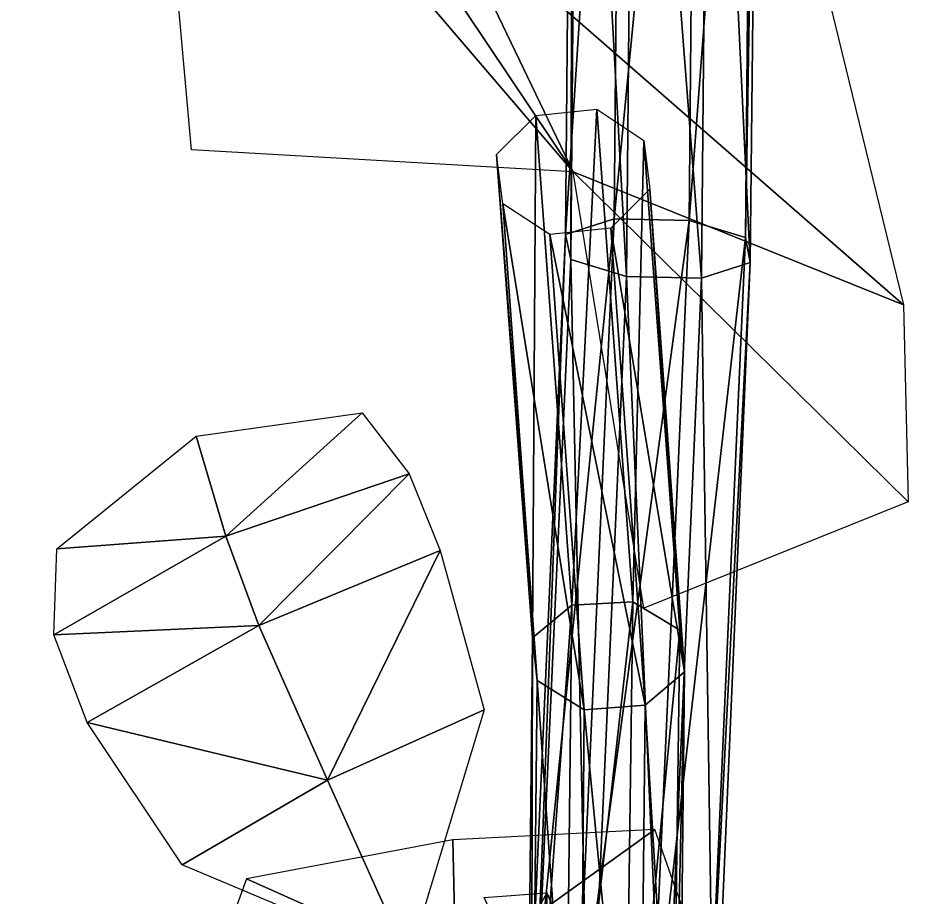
# Model space of a CAD drawing. Extents: x -6.8 to 6.8, y -29 to 29.
# Drawn here: x -1.035 to 0.388, y -0.877 to 0.529 of the extents above; entities that cross this region are included whole.
import ezdxf

# ---------------------------------------------------------------- set-up
doc = ezdxf.new("R2010")
doc.units = 0

msp = doc.modelspace()

# ---------------------------------------------------------------- linework, layer by layer
at = {"layer": 'flower_stems1', "color": 3}
for points in [[(-0.18743, -1.10015, 6.56256), (-0.28997, -0.87768, 6.51007), (-0.18994, -0.87017, 6.34753)], [(-0.07495, -1.13269, 6.41003), (-0.18994, -0.87017, 6.34753), (-0.21997, -0.92517, 6.16754)], [(-0.18743, -1.10015, 6.56256), (-0.18994, -0.87017, 6.34753), (-0.07495, -1.13269, 6.41003)]]:
    msp.add_3dface(points, dxfattribs=at)
at = {"layer": 'flowers0', "color": 1}
for points in [[(-0.74993, -0.14019, 5.97357), (-0.48492, -0.10266, 5.99505), (-0.70245, -0.30017, 6.08508)], [(-0.70245, -0.30017, 6.08508), (-0.48492, -0.10266, 5.99505), (-0.40997, -0.20019, 6.07006)], [(-0.70245, -0.30017, 6.08508), (-0.97247, -0.32019, 5.92254), (-0.74993, -0.14019, 5.97357)], [(-0.70245, -0.30017, 6.08508), (-0.40997, -0.20019, 6.07006), (-0.64996, -0.44268, 6.13507)], [(-0.64996, -0.44268, 6.13507), (-0.40997, -0.20019, 6.07006), (-0.35992, -0.32269, 6.13757)], [(-0.64996, -0.44268, 6.13507), (-0.97747, -0.4577, 6.01007), (-0.70245, -0.30017, 6.08508)], [(-0.70245, -0.30017, 6.08508), (-0.97747, -0.4577, 6.01007), (-0.97247, -0.32019, 5.92254)], [(-0.64996, -0.44268, 6.13507), (-0.35992, -0.32269, 6.13757), (-0.53997, -0.69018, 6.22583)], [(-0.53997, -0.69018, 6.22583), (-0.35992, -0.32269, 6.13757), (-0.28997, -0.57769, 6.24755)], [(-0.92419, -0.59765, 6.07257), (-0.97747, -0.4577, 6.01007), (-0.64996, -0.44268, 6.13507)], [(-0.92419, -0.59765, 6.07257), (-0.64996, -0.44268, 6.13507), (-0.53997, -0.69018, 6.22583)], [(-0.53997, -0.69018, 6.22583), (-0.28997, -0.57769, 6.24755), (-0.41094, -0.97766, 6.31756)], [(-0.77246, -0.82519, 6.19506), (-0.92419, -0.59765, 6.07257), (-0.53997, -0.69018, 6.22583)], [(-0.41094, -0.97766, 6.31756), (-0.77246, -0.82519, 6.19506), (-0.53997, -0.69018, 6.22583)], [(-0.33496, -0.99768, 6.57006), (-0.01745, -0.76892, 6.60003), (-0.33996, -0.78515, 6.43756)], [(-0.33496, -0.99768, 6.57006), (0.04003, -0.93017, 6.70959), (-0.01745, -0.76892, 6.60003)], [(-0.33996, -0.78515, 6.43756), (-0.66943, -0.84765, 6.45507), (-0.33496, -0.99768, 6.57006)], [(-0.33496, -0.99768, 6.57006), (-0.66943, -0.84765, 6.45507), (-0.72247, -0.99267, 6.54504)]]:
    msp.add_3dface(points, dxfattribs=at)
at = {"layer": 'leaves2', "color": 3}
for points in [[(-0.14746, 0.28228, 5.57507), (-1.03497, 1.60729, 5.37005), (-0.35247, 0.70983, 4.77258)], [(-0.14746, 0.28228, 5.57507), (-0.82495, 1.07482, 6.03753), (-1.03497, 1.60729, 5.37005)], [(-0.14746, 0.28228, 5.57507), (-0.75744, 0.31732, 6.13256), (-0.82495, 1.07482, 6.03753)], [(-0.35247, 0.70983, 4.77258), (0.23254, 0.6748, 3.34503), (0.38006, 0.06982, 4.21752)], [(0.38006, 0.06982, 4.21752), (-0.14746, 0.28228, 5.57507), (-0.35247, 0.70983, 4.77258)], [(0.38006, 0.06982, 4.21752), (0.38757, -0.24517, 5.05505), (-0.14746, 0.28228, 5.57507)], [(-0.14746, 0.28228, 5.57507), (0.38757, -0.24517, 5.05505), (-0.03497, -0.41516, 5.60003)]]:
    msp.add_3dface(points, dxfattribs=at)
at = {"layer": 'stems3', "color": 3}
for points in [[(-0.15997, 0.18231, 7.40753), (-0.14746, 1.5523, 7.05004), (-0.06994, 1.57482, 7.13757)], [(-0.15997, 0.18231, 7.40753), (-0.06994, 1.57482, 7.13757), (-0.08245, 0.20733, 7.49505)], [(-0.08245, 0.20733, 7.49505), (-0.06994, 1.57482, 7.13757), (0.05004, 1.57482, 7.14508)], [(-0.08245, 0.20733, 7.49505), (0.05004, 1.57482, 7.14508), (0.03753, 0.20483, 7.50506)], [(0.03753, 0.20483, 7.50506), (0.05004, 1.57482, 7.14508), (0.14007, 1.5548, 7.07006)], [(-0.15118, 0.14233, 7.29504), (-0.14746, 1.5523, 7.05004), (-0.15997, 0.18231, 7.40753)], [(-0.15118, 0.14233, 7.29504), (-0.13995, 1.52233, 6.93255), (-0.14746, 1.5523, 7.05004)], [(0.03753, 0.20483, 7.50506), (0.14007, 1.5548, 7.07006), (0.12756, 0.1773, 7.43255)], [(0.12756, 0.1773, 7.43255), (0.14007, 1.5548, 7.07006), (0.15002, 1.52484, 6.95507)], [(-0.06243, 0.1148, 7.22229), (-0.13995, 1.52233, 6.93255), (-0.15118, 0.14233, 7.29504)], [(-0.06243, 0.1148, 7.22229), (-0.04992, 1.49981, 6.85754), (-0.13995, 1.52233, 6.93255)], [(0.13507, 0.13732, 7.31756), (0.15002, 1.52484, 6.95507), (0.07006, 1.50231, 6.86755)], [(0.12756, 0.1773, 7.43255), (0.15002, 1.52484, 6.95507), (0.13507, 0.13732, 7.31756)], [(0.05755, 0.1123, 7.23205), (-0.04992, 1.49981, 6.85754), (-0.06243, 0.1148, 7.22229)], [(0.05755, 0.1123, 7.23205), (0.07006, 1.50231, 6.86755), (-0.04992, 1.49981, 6.85754)], [(0.13507, 0.13732, 7.31756), (0.07006, 1.50231, 6.86755), (0.05755, 0.1123, 7.23205)], [(-0.21246, -0.4627, 6.67254), (-0.26995, 0.30981, 5.60003), (-0.20745, 0.37231, 5.64257)], [(-0.21246, -0.4627, 6.67254), (-0.20745, 0.37231, 5.64257), (-0.14996, -0.41015, 6.72833)], [(-0.14996, -0.41015, 6.72833), (-0.20745, 0.37231, 5.64257), (-0.10992, 0.38232, 5.64508)], [(-0.14996, -0.41015, 6.72833), (-0.10992, 0.38232, 5.64508), (-0.05242, -0.40521, 6.73504)], [(-0.05242, -0.40521, 6.73504), (-0.10992, 0.38232, 5.64508), (-0.03497, 0.33233, 5.60504)], [(-0.05242, -0.40521, 6.73504), (-0.03497, 0.33233, 5.60504), (0.02252, -0.45019, 6.69006)], [(0.02252, -0.45019, 6.69006), (-0.03497, 0.33233, 5.60504), (-0.02496, 0.25482, 5.54754)], [(-0.20495, -0.53094, 6.60504), (-0.25994, 0.23132, 5.54254), (-0.26995, 0.30981, 5.60003)], [(-0.20495, -0.53094, 6.60504), (-0.26995, 0.30981, 5.60003), (-0.21246, -0.4627, 6.67254)], [(0.03002, -0.5169, 6.62005), (-0.02496, 0.25482, 5.54754), (-0.08746, 0.19232, 5.50756)], [(0.02252, -0.45019, 6.69006), (-0.02496, 0.25482, 5.54754), (0.03002, -0.5169, 6.62005)], [(-0.12994, -0.57769, 6.56005), (-0.18493, 0.18231, 5.50506), (-0.25994, 0.23132, 5.54254)], [(-0.12994, -0.57769, 6.56005), (-0.25994, 0.23132, 5.54254), (-0.20495, -0.53094, 6.60504)], [(-0.21997, -1.16265, 7.85504), (-0.15997, 0.18231, 7.40753), (-0.08245, 0.20733, 7.49505)], [(-0.21997, -1.16265, 7.85504), (-0.08245, 0.20733, 7.49505), (-0.14245, -1.13269, 7.94256)], [(-0.14245, -1.13269, 7.94256), (-0.08245, 0.20733, 7.49505), (0.03753, 0.20483, 7.50506)], [(-0.14245, -1.13269, 7.94256), (0.03753, 0.20483, 7.50506), (-0.02246, -1.13769, 7.95257)], [(-0.02246, -1.13769, 7.95257), (0.03753, 0.20483, 7.50506), (0.12756, 0.1773, 7.43255)], [(-0.03247, -0.57019, 6.56756), (-0.08746, 0.19232, 5.50756), (-0.18493, 0.18231, 5.50506)], [(0.03002, -0.5169, 6.62005), (-0.08746, 0.19232, 5.50756), (-0.03247, -0.57019, 6.56756)], [(-0.21246, -1.2077, 7.74505), (-0.15997, 0.18231, 7.40753), (-0.21997, -1.16265, 7.85504)], [(-0.21246, -1.2077, 7.74505), (-0.15118, 0.14233, 7.29504), (-0.15997, 0.18231, 7.40753)], [(-0.03247, -0.57019, 6.56756), (-0.18493, 0.18231, 5.50506), (-0.12994, -0.57769, 6.56005)], [(-0.02246, -1.13769, 7.95257), (0.12756, 0.1773, 7.43255), (0.06756, -1.17517, 7.88256)], [(0.06756, -1.17517, 7.88256), (0.12756, 0.1773, 7.43255), (0.13507, 0.13732, 7.31756)], [(-0.12243, -1.24267, 7.67504), (-0.15118, 0.14233, 7.29504), (-0.21246, -1.2077, 7.74505)], [(-0.12243, -1.24267, 7.67504), (-0.06243, 0.1148, 7.22229), (-0.15118, 0.14233, 7.29504)], [(0.07727, -1.22015, 7.77008), (0.13507, 0.13732, 7.31756), (0.05755, 0.1123, 7.23205)], [(0.06756, -1.17517, 7.88256), (0.13507, 0.13732, 7.31756), (0.07727, -1.22015, 7.77008)], [(-0.00244, -1.24768, 7.68505), (-0.06243, 0.1148, 7.22229), (-0.12243, -1.24267, 7.67504)], [(-0.00244, -1.24768, 7.68505), (0.05755, 0.1123, 7.23205), (-0.06243, 0.1148, 7.22229)], [(0.07727, -1.22015, 7.77008), (0.05755, 0.1123, 7.23205), (-0.00244, -1.24768, 7.68505)], [(-0.22247, -1.4027, 7.61004), (-0.21246, -0.4627, 6.67254), (-0.14996, -0.41015, 6.72833)], [(-0.22247, -1.4027, 7.61004), (-0.14996, -0.41015, 6.72833), (-0.16021, -1.36016, 7.67254)], [(-0.16021, -1.36016, 7.67254), (-0.14996, -0.41015, 6.72833), (-0.05242, -0.40521, 6.73504)], [(-0.16021, -1.36016, 7.67254), (-0.05242, -0.40521, 6.73504), (-0.06494, -1.36016, 7.68255)], [(-0.06494, -1.36016, 7.68255), (-0.05242, -0.40521, 6.73504), (0.02252, -0.45019, 6.69006)], [(-0.06494, -1.36016, 7.68255), (0.02252, -0.45019, 6.69006), (0.01007, -1.4002, 7.63507)], [(0.01007, -1.4002, 7.63507), (0.02252, -0.45019, 6.69006), (0.03002, -0.5169, 6.62005)], [(-0.21496, -1.4577, 7.53002), (-0.21246, -0.4627, 6.67254), (-0.22247, -1.4027, 7.61004)], [(-0.21496, -1.4577, 7.53002), (-0.20495, -0.53094, 6.60504), (-0.21246, -0.4627, 6.67254)], [(0.02008, -1.4577, 7.55755), (0.03002, -0.5169, 6.62005), (-0.03247, -0.57019, 6.56756)], [(0.01007, -1.4002, 7.63507), (0.03002, -0.5169, 6.62005), (0.02008, -1.4577, 7.55755)], [(-0.13745, -1.49768, 7.48254), (-0.20495, -0.53094, 6.60504), (-0.21496, -1.4577, 7.53002)], [(-0.13745, -1.49768, 7.48254), (-0.12994, -0.57769, 6.56005), (-0.20495, -0.53094, 6.60504)], [(-0.04241, -1.49768, 7.49255), (-0.12994, -0.57769, 6.56005), (-0.13745, -1.49768, 7.48254)], [(-0.04241, -1.49768, 7.49255), (-0.03247, -0.57019, 6.56756), (-0.12994, -0.57769, 6.56005)], [(0.02008, -1.4577, 7.55755), (-0.03247, -0.57019, 6.56756), (-0.04241, -1.49768, 7.49255)]]:
    msp.add_3dface(points, dxfattribs=at)

doc.saveas('drawing.dxf')
